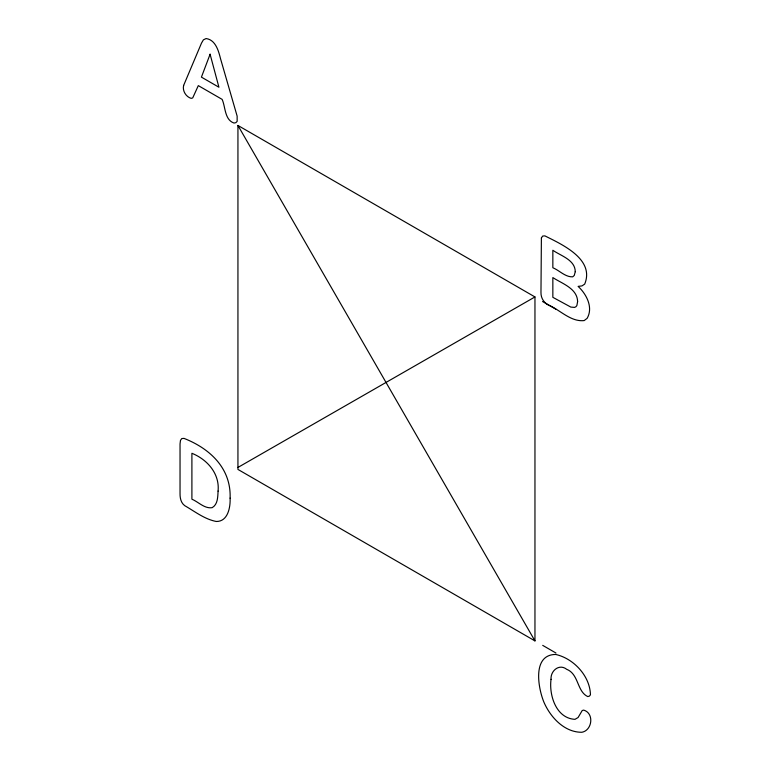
<?xml version="1.0" encoding="UTF-8"?>
<svg xmlns="http://www.w3.org/2000/svg" width="771" height="771" viewBox="0 0 771 771"><rect width="100%" height="100%" fill="white"/><g stroke="black" fill="none" stroke-linecap="round" stroke-linejoin="round"><path stroke-width="1.16" d="M237.94 467.448L534.958 296.941L534.958 640.903L237.94 469.423L237.94 125.461L534.958 296.941M542.562 301.509L555.824 309.161M542.717 645.375L555.978 653.037M237.94 125.461L534.958 640.903M230.105 498.133C230.49 507.241 227.985 521.649 216.275 521.475C204.575 519.23 194.851 511.472 184.712 505.651C180.906 502.846 179.98 498.037 180.038 493.585L180.038 443.99L180.472 440.414L181.754 438.564L184.009 438.381C209.934 448.568 231.233 468.305 230.105 498.133M551.034 679.328C548.894 695.355 556.209 718.399 575.002 719.333L578.096 717.512L582.211 710.534L583.666 710.11C594.374 713.146 592.369 730.349 581.883 732.267C564.372 732.469 550.263 717.117 543.825 701.957C537.965 687.501 532.241 654.598 555.679 654.454C573.711 658.482 590.075 676.138 590.441 694.825L589.362 696.136L587.772 696.57C576.833 691.539 578.954 674.133 566.743 669.334C559.206 663.301 550.407 670.857 551.034 679.328M218.077 491.098C217.75 496.861 217.894 504.456 212.121 507.684C204.45 508.86 198.494 501.931 191.902 499.194L191.902 453.281C207.283 459.497 219.822 473.654 218.077 491.098M575.262 271.691L574.26 275.449L572.699 276.837C565.21 277.165 559.418 270.399 552.846 267.749L552.846 250.267C560.845 255.876 575.099 259.808 575.262 271.691M541.396 237.921L540.972 292.363C540.789 297.567 543.545 302.483 548.171 304.911C559.919 309.711 570.627 322.095 584.167 320.582L587.126 318.336C593.487 307.446 586.452 294.079 578.096 286.388L581.941 285.916L584.688 284.123C594.99 259.152 561.751 244.34 544.895 235.878L542.678 236.061L541.396 237.921M183.643 85.417C182.226 90.737 185.965 96.857 191.189 98.37L192.711 97.917L198.311 85.62L222.125 99.372C225.566 106.967 224.496 119.823 234.018 123.052L235.887 122.656L237.16 121.336L237.14 116.122L220.487 58.557C218.53 50.722 215.514 39.813 206.079 38.55L203.399 39.841L201.482 43.137L183.643 85.417M577.614 301.615L576.862 305.557L575.927 306.742L574.607 307.388L570.848 307.099L552.846 297.327L552.846 277.579C562.001 283.612 577.306 288.344 577.614 301.615M210.097 54.221L201.424 77.129L218.925 87.239L210.097 54.221"/></g></svg>
